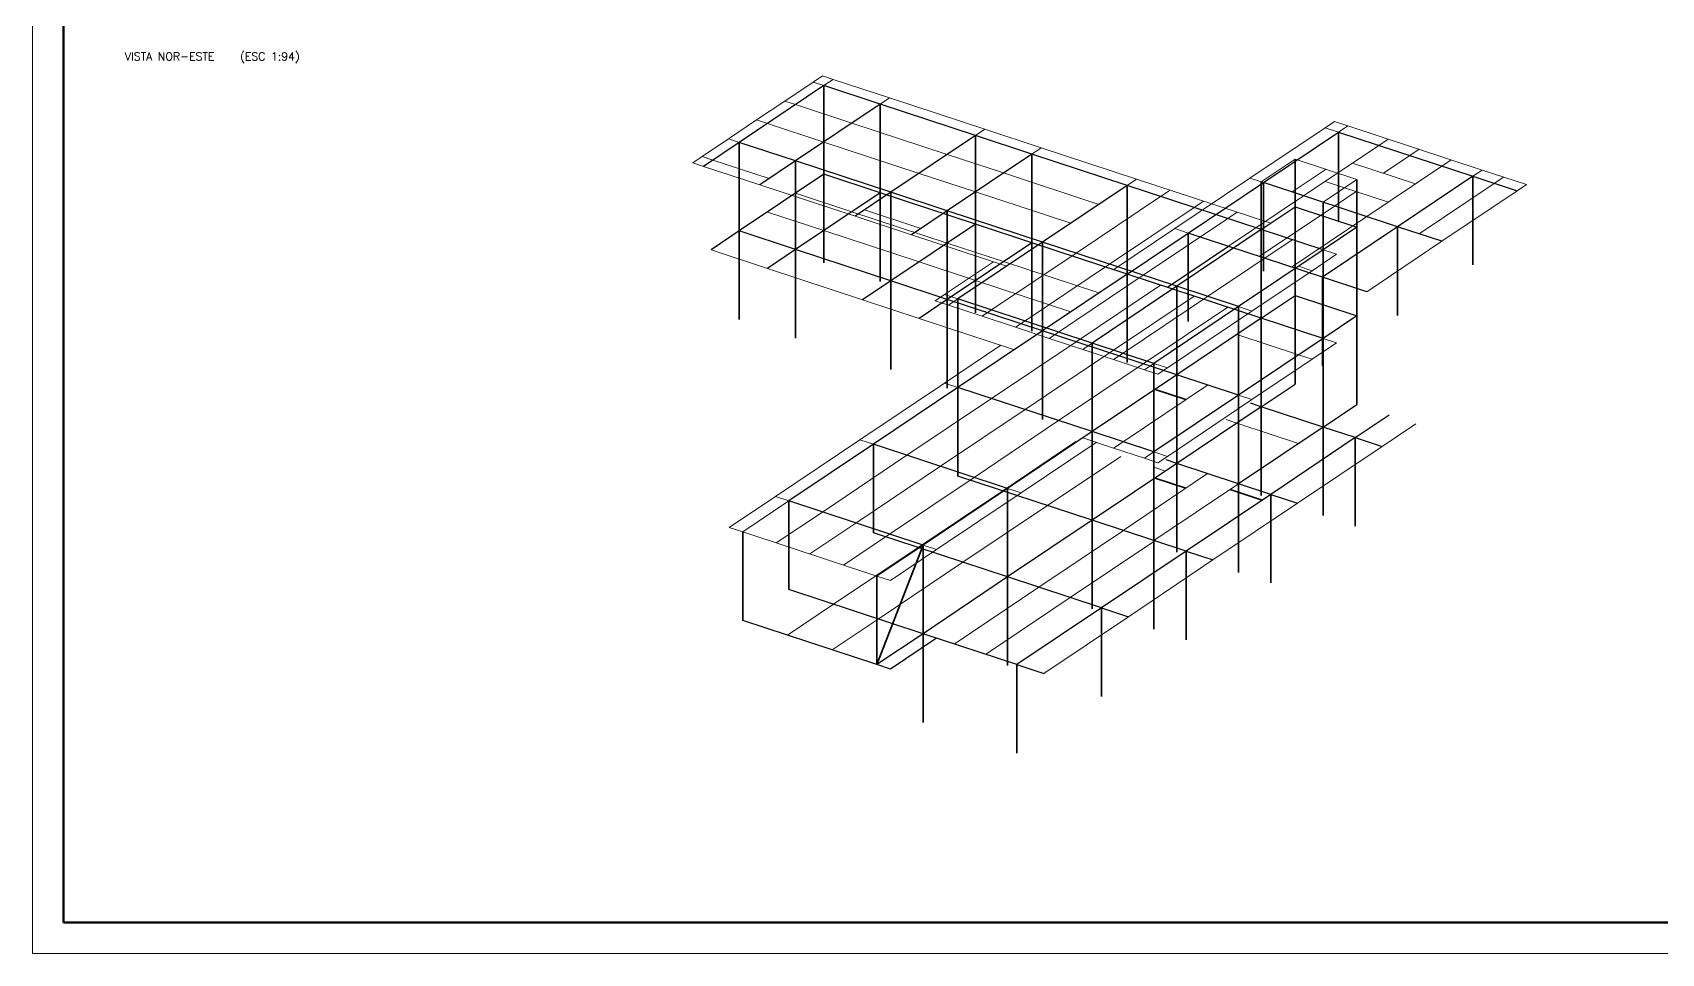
# Model space of a CAD drawing. Header units: metres. Extents: x 0 to 84, y 0 to 59.4.
# Drawn here: x 0 to 52.9, y 0 to 29.9 of the extents above; entities that cross this region are included whole.
import ezdxf

# ---------------------------------------------------------------- set-up
doc = ezdxf.new("R2010")
doc.units = ezdxf.units.M
for name, color, linetype, lineweight in [('BORDER_LIMITS', 7, 'Continuous', 18), ('DRAWING_BORDER', 7, 'Continuous', 50), ('E_ARMADO', 7, 'Continuous', 35), ('E_ARMADO_FINO', 7, 'Continuous', 18), ('E_COLUMNAS', 7, 'Continuous', 35), ('E_TITULO', 7, 'Continuous', 25), ('E_VIGAS_ACERO', 7, 'Continuous', 25)]:
    doc.layers.add(name, color=color, linetype=linetype, lineweight=lineweight)
doc.styles.add('KUBIEC', font='romans.shx')

msp = doc.modelspace()

# ---------------------------------------------------------------- linework, layer by layer
at = {"layer": 'BORDER_LIMITS'}
msp.add_lwpolyline([(0, 0), (84, 0), (84, 59.4), (0, 59.4)], close=True, dxfattribs=at)
at = {"layer": 'DRAWING_BORDER'}
msp.add_lwpolyline([(1, 1), (83, 1), (83, 58.4), (1, 58.4)], close=True, dxfattribs=at)
at = {"layer": 'E_ARMADO'}
for p, q in [((36.479, 18.316), (37.482, 17.986)), ((36.479, 15.438), (37.482, 15.109)), ((39.96, 14.721), (38.913, 15.066)), ((23.078, 10.811), (23.078, 13.688)), ((28.936, 13.258), (27.439, 9.377)), ((27.439, 9.377), (27.439, 12.255))]:
    msp.add_line(p, q, dxfattribs=at)
at = {"layer": 'E_ARMADO_FINO'}
for p, q in [((25.363, 28.295), (24.447, 27.681)), ((25.668, 28.5), (25.363, 28.295)), ((25.712, 28.181), (25.363, 28.295)), ((26.017, 28.385), (25.668, 28.5)), ((25.712, 28.181), (26.017, 28.385)), ((27.849, 27.783), (26.017, 28.385)), ((24.447, 27.681), (23.53, 27.067)), ((24.795, 27.566), (24.447, 27.681)), ((24.795, 27.566), (26.627, 26.964)), ((27.543, 27.578), (27.849, 27.783)), ((30.946, 26.765), (27.849, 27.783)), ((23.53, 27.067), (22.614, 26.452)), ((23.879, 26.952), (23.53, 27.067)), ((42.309, 27.018), (42.004, 26.814)), ((42.746, 26.875), (42.309, 27.018)), ((23.879, 26.952), (25.711, 26.35)), ((26.627, 26.964), (29.724, 25.946)), ((30.64, 26.56), (30.946, 26.765)), ((32.777, 26.163), (30.946, 26.765)), ((42.004, 26.814), (39.561, 25.176)), ((42.004, 26.814), (42.44, 26.67)), ((42.44, 26.67), (42.746, 26.875)), ((47.107, 25.441), (42.746, 26.875)), ((22.614, 26.452), (21.759, 25.879)), ((22.963, 26.338), (22.614, 26.452)), ((25.711, 26.35), (28.808, 25.332)), ((29.724, 25.946), (31.556, 25.344)), ((32.472, 25.958), (32.777, 26.163)), ((35.874, 25.145), (32.777, 26.163)), ((43.749, 26.24), (41.305, 24.602)), ((43.749, 26.24), (44.054, 26.445)), ((44.752, 25.91), (45.057, 26.115)), ((21.759, 25.879), (21.454, 25.674)), ((21.803, 25.56), (21.454, 25.674)), ((22.108, 25.764), (21.759, 25.879)), ((23.634, 24.957), (21.803, 25.56)), ((23.94, 25.162), (22.108, 25.764)), ((39.93, 25.058), (41.03, 25.795)), ((40.933, 24.728), (42.033, 25.465)), ((41.03, 25.795), (43.036, 25.136)), ((42.894, 25.667), (44.943, 24.993)), ((45.799, 25.566), (43.355, 23.928)), ((44.752, 25.91), (43.897, 25.337)), ((45.799, 25.566), (46.104, 25.771)), ((46.802, 25.236), (47.107, 25.441)), ((48.546, 24.968), (47.107, 25.441)), ((26.731, 23.939), (23.634, 24.957)), ((28.808, 25.332), (30.64, 24.73)), ((31.556, 25.344), (34.653, 24.326)), ((35.569, 24.94), (35.874, 25.145)), ((40.236, 23.711), (35.874, 25.145)), ((39.561, 25.176), (37.118, 23.537)), ((39.561, 25.176), (39.997, 25.032)), ((41.937, 24.398), (39.93, 25.058)), ((43.036, 25.136), (41.937, 24.398)), ((42.008, 25.073), (44.058, 24.399)), ((47.5, 25.007), (45.056, 23.369)), ((47.5, 25.007), (47.805, 25.212)), ((48.241, 24.763), (48.546, 24.968)), ((24.795, 24.689), (26.627, 24.087)), ((30.64, 24.73), (33.736, 23.712)), ((36.659, 24.582), (33.91, 22.739)), ((36.659, 24.582), (36.964, 24.787)), ((37.749, 24.223), (38.055, 24.428)), ((41.305, 24.602), (38.862, 22.964)), ((43.011, 24.743), (42.309, 24.272)), ((48.241, 24.763), (45.798, 23.125)), ((23.879, 24.075), (25.711, 23.473)), ((26.627, 24.087), (29.724, 23.069)), ((28.563, 23.337), (26.731, 23.939)), ((28.868, 23.542), (27.036, 24.144)), ((37.749, 24.223), (35.001, 22.381)), ((38.84, 23.865), (36.091, 22.022)), ((38.84, 23.865), (39.145, 24.07)), ((42.309, 24.272), (39.865, 22.634)), ((43.355, 23.928), (40.912, 22.29)), ((25.711, 23.473), (28.808, 22.455)), ((31.66, 22.319), (28.563, 23.337)), ((37.118, 23.537), (35.133, 22.206)), ((37.118, 23.537), (37.554, 23.394)), ((23.879, 22.244), (22.047, 22.846)), ((29.724, 23.069), (31.556, 22.467)), ((40.933, 23.177), (38.185, 21.334)), ((41.937, 22.847), (42.373, 22.704)), ((45.798, 23.125), (43.355, 21.487)), ((26.975, 21.226), (23.879, 22.244)), ((28.808, 22.455), (30.64, 21.852)), ((31.223, 22.463), (29.635, 21.398)), ((33.91, 22.739), (31.162, 20.896)), ((31.556, 22.467), (34.653, 21.449)), ((35.001, 22.381), (32.252, 20.538)), ((41.143, 22.315), (41.579, 22.171)), ((42.373, 22.704), (41.579, 22.171)), ((30.64, 21.852), (33.736, 20.835)), ((36.091, 22.022), (33.343, 20.179)), ((36.659, 21.705), (33.91, 19.862)), ((41.579, 22.171), (39.624, 20.861)), ((28.807, 20.624), (26.975, 21.226)), ((29.635, 21.398), (29.33, 21.193)), ((29.766, 21.05), (29.33, 21.193)), ((30.072, 21.255), (29.635, 21.398)), ((30.072, 21.255), (29.766, 21.05)), ((37.749, 21.346), (35.001, 19.503)), ((38.185, 21.334), (35.436, 19.491)), ((30.857, 20.691), (29.766, 21.05)), ((31.162, 20.896), (30.857, 20.691)), ((31.947, 20.333), (30.857, 20.691)), ((38.84, 20.988), (36.091, 19.145)), ((39.624, 20.861), (36.876, 19.018)), ((39.188, 21.004), (39.624, 20.861)), ((31.904, 19.606), (28.807, 20.624)), ((32.252, 20.538), (31.947, 20.333)), ((33.037, 19.974), (31.947, 20.333)), ((33.343, 20.179), (33.037, 19.974)), ((29.635, 18.521), (31.468, 19.749)), ((33.91, 19.862), (31.162, 18.019)), ((34.128, 19.616), (33.037, 19.974)), ((34.433, 19.821), (34.128, 19.616)), ((35.131, 19.286), (34.128, 19.616)), ((41.143, 19.437), (39.136, 20.097)), ((42.373, 19.826), (41.579, 19.294)), ((41.937, 19.97), (42.373, 19.826)), ((35.001, 19.503), (32.252, 17.661)), ((36.091, 19.145), (33.343, 17.302)), ((35.436, 19.491), (35.131, 19.286)), ((36.134, 18.956), (35.131, 19.286)), ((36.439, 19.161), (36.134, 18.956)), ((36.439, 19.161), (36.876, 19.018)), ((41.579, 19.294), (39.624, 17.984)), ((41.143, 19.437), (41.579, 19.294)), ((36.57, 18.813), (36.134, 18.956)), ((36.876, 19.018), (36.57, 18.813)), ((26.887, 16.678), (29.635, 18.521)), ((31.162, 18.019), (28.413, 16.176)), ((29.635, 18.521), (30.072, 18.377)), ((38.185, 18.457), (35.436, 16.614)), ((39.188, 18.127), (39.624, 17.984)), ((32.252, 17.661), (29.504, 15.818)), ((39.624, 17.984), (36.876, 16.141)), ((33.343, 17.302), (30.594, 15.459)), ((39.136, 17.22), (38.787, 17.335)), ((41.143, 16.56), (39.136, 17.22)), ((44.955, 17.199), (43.856, 16.462)), ((26.887, 16.678), (24.138, 14.835)), ((26.887, 16.678), (27.323, 16.535)), ((33.907, 16.619), (31.525, 15.022)), ((32.121, 14.957), (34.564, 16.595)), ((35.131, 16.409), (34.128, 16.739)), ((35.436, 16.614), (35.131, 16.409)), ((36.134, 16.079), (35.131, 16.409)), ((43.856, 16.462), (41.107, 14.619)), ((28.413, 16.176), (25.665, 14.333)), ((35.361, 16.142), (32.979, 14.544)), ((36.439, 16.284), (36.134, 16.079)), ((36.57, 15.936), (36.134, 16.079)), ((36.439, 16.284), (36.876, 16.141)), ((36.876, 16.141), (36.57, 15.936)), ((29.504, 15.818), (26.755, 13.975)), ((30.594, 15.459), (27.846, 13.616)), ((38.185, 15.58), (35.436, 13.737)), ((36.466, 15.778), (36.815, 15.664)), ((24.138, 14.835), (22.642, 13.832)), ((24.138, 14.835), (24.574, 14.692)), ((31.525, 15.022), (28.777, 13.179)), ((32.121, 14.957), (29.372, 13.115)), ((31.684, 15.101), (32.121, 14.957)), ((39.188, 15.25), (36.439, 13.407)), ((23.078, 13.688), (24.574, 14.692)), ((25.665, 14.333), (24.168, 13.33)), ((32.979, 14.544), (30.231, 12.702)), ((41.107, 14.619), (38.358, 12.776)), ((23.078, 13.688), (22.642, 13.832)), ((26.755, 13.975), (25.259, 12.971)), ((27.439, 12.255), (23.078, 13.688)), ((27.846, 13.616), (26.349, 12.613)), ((28.936, 13.258), (27.439, 12.255)), ((28.936, 13.258), (29.372, 13.115)), ((35.451, 13.732), (32.702, 11.889)), ((36.468, 13.397), (33.72, 11.555)), ((28.777, 13.179), (26.028, 11.337)), ((29.372, 13.115), (27.876, 12.111)), ((38.358, 12.776), (35.61, 10.933)), ((27.876, 12.111), (27.439, 12.255)), ((30.231, 12.702), (27.482, 10.859)), ((32.702, 11.889), (29.954, 10.046)), ((26.028, 11.337), (24.532, 10.333)), ((33.72, 11.555), (30.971, 9.712)), ((27.482, 10.859), (25.986, 9.855)), ((35.61, 10.933), (32.861, 9.09))]:
    msp.add_line(p, q, dxfattribs=at)
at = {"layer": 'E_COLUMNAS'}
for p, q in [((25.712, 25.303), (25.712, 28.181)), ((27.543, 24.701), (27.543, 27.578)), ((30.64, 23.683), (30.64, 26.56)), ((42.44, 23.793), (42.44, 26.67)), ((22.963, 23.461), (22.963, 26.338)), ((32.472, 23.081), (32.472, 25.958)), ((24.795, 22.858), (24.795, 25.736)), ((41.03, 24.244), (41.03, 25.795)), ((25.712, 22.426), (25.712, 25.303)), ((35.569, 22.063), (35.569, 24.94)), ((39.93, 23.506), (39.93, 25.058)), ((39.997, 22.155), (39.997, 25.032)), ((43.036, 23.584), (43.036, 25.136)), ((46.802, 22.359), (46.802, 25.236)), ((27.543, 21.824), (27.543, 24.701)), ((27.892, 21.84), (27.892, 24.718)), ((41.937, 22.847), (41.937, 24.398)), ((29.723, 21.238), (29.723, 24.115)), ((41.03, 21.366), (41.03, 24.244)), ((22.963, 20.583), (22.963, 23.461)), ((30.64, 20.806), (30.64, 23.683)), ((37.554, 20.517), (37.554, 23.394)), ((39.93, 20.629), (39.93, 23.506)), ((43.036, 20.707), (43.036, 23.584)), ((44.359, 20.721), (44.359, 23.598)), ((24.795, 19.981), (24.795, 22.858)), ((32.472, 20.204), (32.472, 23.081)), ((32.82, 20.22), (32.82, 23.097)), ((41.937, 19.97), (41.937, 22.847)), ((27.892, 18.963), (27.892, 21.84)), ((35.569, 19.186), (35.569, 22.063)), ((41.915, 19.083), (41.915, 21.96)), ((29.723, 18.361), (29.723, 21.238)), ((30.072, 18.377), (30.072, 21.255)), ((37.182, 18.786), (37.182, 21.664)), ((41.03, 18.489), (41.03, 21.366)), ((39.188, 18.127), (39.188, 21.004)), ((43.036, 17.83), (43.036, 20.707)), ((32.82, 17.343), (32.82, 20.22)), ((39.93, 17.752), (39.93, 20.629)), ((34.433, 16.944), (34.433, 19.821)), ((41.937, 17.093), (41.937, 19.97)), ((36.439, 16.284), (36.439, 19.161)), ((37.182, 15.909), (37.182, 18.786)), ((30.072, 15.5), (30.072, 18.377)), ((39.188, 15.25), (39.188, 18.127)), ((39.93, 14.875), (39.93, 17.752)), ((34.433, 14.066), (34.433, 16.944)), ((41.937, 14.216), (41.937, 17.093)), ((27.323, 13.657), (27.323, 16.535)), ((42.983, 13.871), (42.983, 16.749)), ((36.439, 13.407), (36.439, 16.284)), ((37.182, 13.032), (37.182, 15.909)), ((31.684, 12.224), (31.684, 15.101)), ((39.188, 12.373), (39.188, 15.25)), ((40.235, 12.029), (40.235, 14.906)), ((24.574, 11.815), (24.574, 14.692)), ((34.433, 11.189), (34.433, 14.066)), ((28.936, 10.381), (28.936, 13.258)), ((36.439, 10.53), (36.439, 13.407)), ((37.486, 10.186), (37.486, 13.063)), ((31.684, 9.346), (31.684, 12.224)), ((34.738, 8.343), (34.738, 11.22)), ((28.936, 7.504), (28.936, 10.381)), ((31.989, 6.5), (31.989, 9.377))]:
    msp.add_line(p, q, dxfattribs=at)
at = {"layer": 'E_VIGAS_ACERO'}
for p, q in [((25.712, 28.181), (22.963, 26.338)), ((27.543, 27.578), (25.712, 28.181)), ((27.543, 27.578), (24.795, 25.736)), ((30.64, 26.56), (27.543, 27.578)), ((30.64, 26.56), (27.892, 24.718)), ((32.472, 25.958), (30.64, 26.56)), ((39.997, 25.032), (42.44, 26.67)), ((42.44, 26.67), (46.802, 25.236)), ((22.963, 26.338), (21.803, 25.56)), ((24.795, 25.736), (22.963, 26.338)), ((32.472, 25.958), (29.723, 24.115)), ((35.569, 24.94), (32.472, 25.958)), ((24.795, 25.736), (23.634, 24.957)), ((27.892, 24.718), (24.795, 25.736)), ((25.712, 25.303), (22.963, 23.461)), ((27.543, 24.701), (25.712, 25.303)), ((35.569, 24.94), (32.82, 23.097)), ((39.93, 23.506), (35.569, 24.94)), ((37.554, 23.394), (39.997, 25.032)), ((44.359, 23.598), (39.997, 25.032)), ((46.802, 25.236), (44.359, 23.598)), ((46.802, 25.236), (48.241, 24.763)), ((27.543, 24.701), (24.795, 22.858)), ((27.892, 24.718), (26.731, 23.939)), ((30.64, 23.683), (27.543, 24.701)), ((29.723, 24.115), (27.892, 24.718)), ((29.723, 24.115), (28.563, 23.337)), ((32.82, 23.097), (29.723, 24.115)), ((39.93, 23.506), (41.03, 24.244)), ((41.03, 24.244), (43.036, 23.584)), ((22.963, 23.461), (22.047, 22.846)), ((24.795, 22.858), (22.963, 23.461)), ((30.64, 23.683), (27.892, 21.84)), ((32.472, 23.081), (30.64, 23.683)), ((35.569, 22.063), (37.554, 23.394)), ((39.93, 23.506), (37.182, 21.664)), ((41.915, 21.96), (37.554, 23.394)), ((41.937, 22.847), (39.93, 23.506)), ((44.359, 23.598), (41.915, 21.96)), ((43.036, 23.584), (41.937, 22.847)), ((45.798, 23.125), (44.359, 23.598)), ((24.795, 22.858), (23.879, 22.244)), ((27.892, 21.84), (24.795, 22.858)), ((32.472, 23.081), (29.723, 21.238)), ((32.82, 23.097), (30.072, 21.255)), ((35.569, 22.063), (32.472, 23.081)), ((37.182, 21.664), (32.82, 23.097)), ((36.877, 21.633), (38.862, 22.964)), ((41.937, 22.847), (39.188, 21.004)), ((27.892, 21.84), (26.975, 21.226)), ((29.723, 21.238), (27.892, 21.84)), ((35.569, 22.063), (32.82, 20.22)), ((39.93, 20.629), (35.569, 22.063)), ((43.355, 21.487), (41.915, 21.96)), ((29.723, 21.238), (28.807, 20.624)), ((32.82, 20.22), (29.723, 21.238)), ((34.433, 19.821), (30.072, 21.255)), ((37.182, 21.664), (34.433, 19.821)), ((39.188, 21.004), (37.182, 21.664)), ((39.93, 20.629), (41.03, 21.366)), ((41.03, 21.366), (43.036, 20.707)), ((39.188, 21.004), (36.439, 19.161)), ((43.036, 20.707), (41.937, 19.97)), ((32.82, 20.22), (30.072, 18.377)), ((37.182, 18.786), (32.82, 20.22)), ((39.93, 20.629), (37.182, 18.786)), ((41.937, 19.97), (39.93, 20.629)), ((36.439, 19.161), (34.433, 19.821)), ((41.937, 19.97), (39.188, 18.127)), ((37.182, 18.786), (34.433, 16.944)), ((39.188, 18.127), (37.182, 18.786)), ((30.072, 18.377), (27.323, 16.535)), ((34.433, 16.944), (30.072, 18.377)), ((39.188, 18.127), (36.439, 16.284)), ((39.93, 17.752), (41.03, 18.489)), ((39.93, 17.752), (37.182, 15.909)), ((39.93, 17.752), (39.581, 17.867)), ((41.937, 17.093), (39.93, 17.752)), ((41.937, 17.093), (43.036, 17.83)), ((42.983, 16.749), (44.083, 17.486)), ((34.433, 16.944), (31.684, 15.101)), ((36.439, 16.284), (34.433, 16.944)), ((41.937, 17.093), (39.188, 15.25)), ((42.983, 16.749), (41.937, 17.093)), ((27.323, 16.535), (24.574, 14.692)), ((31.684, 15.101), (27.323, 16.535)), ((42.983, 16.749), (40.235, 14.906)), ((42.983, 16.749), (43.856, 16.462)), ((37.182, 15.909), (34.433, 14.066)), ((37.182, 15.909), (36.833, 16.024)), ((39.188, 15.25), (37.182, 15.909)), ((34.433, 14.066), (30.072, 15.5)), ((31.684, 15.101), (28.936, 13.258)), ((40.235, 14.906), (37.486, 13.063)), ((40.235, 14.906), (39.188, 15.25)), ((40.235, 14.906), (41.107, 14.619)), ((28.936, 13.258), (24.574, 14.692)), ((34.433, 14.066), (31.684, 12.224)), ((36.439, 13.407), (34.433, 14.066)), ((31.684, 12.224), (27.323, 13.657)), ((37.486, 13.063), (36.439, 13.407)), ((37.486, 13.063), (34.738, 11.22)), ((37.486, 13.063), (38.358, 12.776)), ((31.684, 12.224), (28.936, 10.381)), ((34.738, 11.22), (31.684, 12.224)), ((28.936, 10.381), (24.574, 11.815)), ((34.738, 11.22), (31.989, 9.377)), ((34.738, 11.22), (35.61, 10.933)), ((27.439, 9.377), (23.078, 10.811)), ((28.936, 10.381), (27.439, 9.377)), ((29.372, 10.237), (27.876, 9.234)), ((31.989, 9.377), (28.936, 10.381)), ((27.876, 9.234), (27.439, 9.377)), ((31.989, 9.377), (32.861, 9.09))]:
    msp.add_line(p, q, dxfattribs=at)

# ---------------------------------------------------------------- texts
at = {"layer": 'E_TITULO', "style": 'KUBIEC'}
msp.add_text('VISTA NOR-ESTE   (ESC 1:94)', height=0.26, dxfattribs=at).set_placement((3, 29))

doc.saveas('drawing.dxf')
